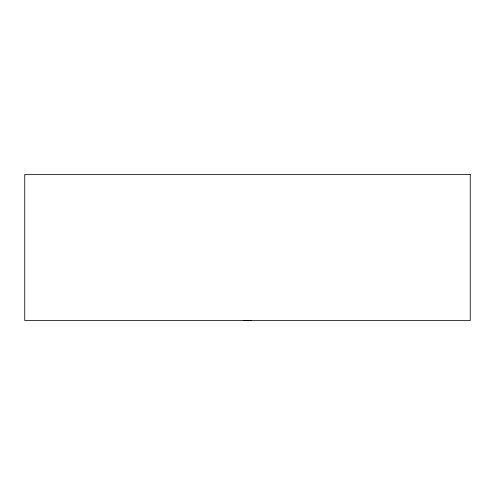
<?xml version="1.0" encoding="UTF-8"?>
<svg xmlns="http://www.w3.org/2000/svg" width="495" height="495" viewBox="0 0 495 495"><rect width="100%" height="100%" fill="white"/><g stroke="black" fill="none" stroke-linecap="round" stroke-linejoin="round"><path stroke-width="0.74" d="M251.25 320.506L243.707 320.519M470.25 174.407L24.75 174.407L24.75 320.587L470.25 320.587L470.25 174.407"/></g></svg>
